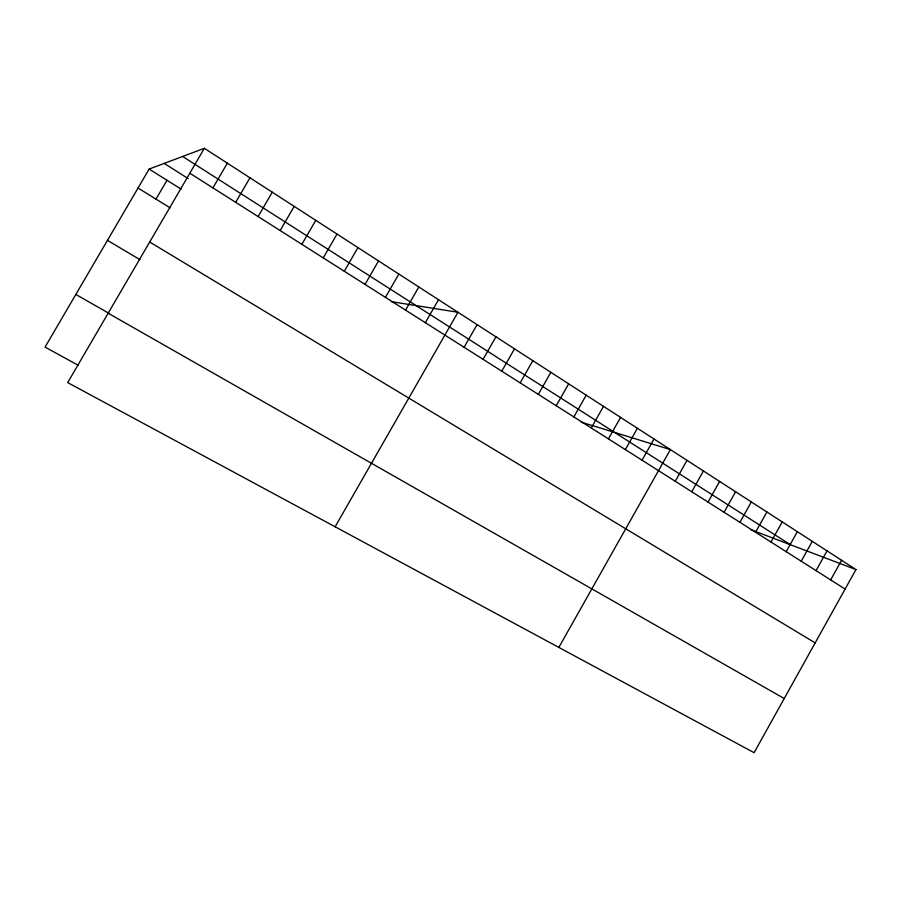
<?xml version="1.0" encoding="UTF-8"?>
<svg xmlns="http://www.w3.org/2000/svg" width="901" height="901" viewBox="0 0 901 901"><rect width="100%" height="100%" fill="white"/><g stroke="black" fill="none" stroke-linecap="round" stroke-linejoin="round"><path stroke-width="1.35" d="M830.666 579.906L841.59 560.276M855.95 569.567L754.103 752.695L67.699 382.598L204.347 148.305L855.95 569.567L750.792 529.698M786.19 551.682L797.362 531.691M801.214 561.21L812.297 541.343M816.036 570.615L827.039 550.871M724.077 512.264L735.588 491.755M739.924 522.321L751.344 501.936M755.556 532.243L766.886 511.982M770.974 542.03L782.226 521.904M675.243 481.269L687.024 460.355M691.743 491.743L703.433 470.964M708.028 502.071L719.617 481.427M625.35 449.61L637.401 428.279M642.041 460.197L654.002 439.001M558.845 647.414L670.378 449.588L581.269 422.164M573.858 416.938L586.202 395.179M591.259 427.975L603.512 406.362M608.423 438.866L620.575 417.4M520.17 382.857L532.818 360.659M538.325 394.379L550.86 372.327M556.221 405.743L568.655 383.837M464.116 347.29L477.079 324.619M483.071 359.319L495.922 336.805M501.756 371.178L514.505 348.822M405.551 310.124L418.841 286.98M425.362 322.693L438.539 299.706M335.116 526.781L457.956 312.264L391.293 301.644M365.029 284.412L378.544 260.93M385.437 297.364L398.85 274.05M301.869 244.329L315.755 220.328M323.245 257.9L337.008 234.069M344.295 271.257L357.934 247.595M258.114 216.555L272.248 192.206M280.166 230.555L294.176 206.374M212.94 187.892L227.345 163.171M235.713 202.342L249.971 177.801M204.347 148.305L149.127 169.061L45.05 347.122L78.353 365.333M155.986 199.121L167 180.268M75.842 294.447L108.751 313.21M108.165 313.21L784.23 698.523M107.456 240.353L139.97 259.679M149.69 242.02L815.168 642.886M138.044 188.027L170.176 207.894M149.127 169.061L181.112 189.131M164.185 163.408L188.23 178.612M189.818 173.217L845.104 589.063M182.644 156.459L790.425 544.733"/></g></svg>
